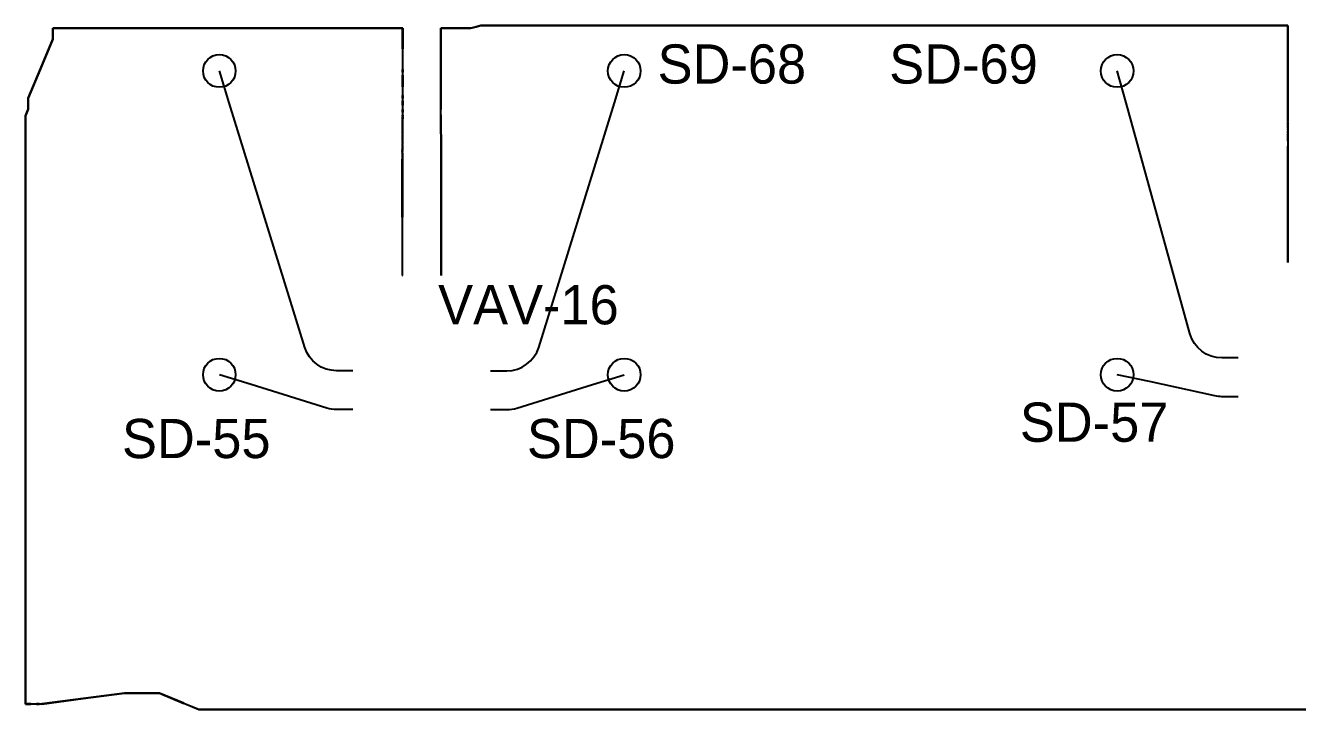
# Model space of a CAD drawing. Header units: metres. Extents: x 0.1 to 41.9, y 0.9 to 39.
# Drawn here: x 20.88 to 32.57, y 15.67 to 21.95 of the extents above; entities that cross this region are included whole.
import ezdxf

# ---------------------------------------------------------------- set-up
doc = ezdxf.new("R2010")
doc.units = ezdxf.units.M
for name, color, linetype in [('BSA_BRANCH_AXIS', 5, 'Continuous'), ('BSA_BRANCH_LABEL', 3, 'Continuous'), ('BSA_MATERIAL_SECTION', 7, 'Continuous'), ('BSA_TERMINAL_CENTRE', 3, 'Continuous'), ('BSA_VAV_LABEL', 7, 'Continuous')]:
    doc.layers.add(name, color=color, linetype=linetype)

msp = doc.modelspace()

# ---------------------------------------------------------------- linework, layer by layer
at = {"layer": 'BSA_BRANCH_AXIS'}
for points in [[(23.888, 18.784), (23.738, 18.784, -0.328731), (23.447, 18.998), (22.751, 21.245), (22.661, 21.536)], [(25.153, 18.784), (25.303, 18.784, 0.328731), (25.595, 18.998), (26.291, 21.245), (26.381, 21.536)], [(32.021, 18.902), (31.871, 18.902, -0.33707), (31.577, 19.125), (30.99, 21.243), (30.909, 21.536)], [(23.888, 18.428), (23.738, 18.428, -0.075422), (23.648, 18.442), (22.952, 18.658), (22.661, 18.748)], [(25.153, 18.428), (25.303, 18.428, 0.075422), (25.394, 18.442), (26.09, 18.658), (26.381, 18.748)], [(32.021, 18.546), (31.871, 18.546, -0.053547), (31.806, 18.553), (31.207, 18.684), (30.909, 18.748)]]:
    msp.add_lwpolyline(points, format="xyb", dxfattribs=at)
at = {"layer": 'BSA_MATERIAL_SECTION'}
for p, q in [((21.13, 21.904), (21.13, 21.929)), ((21.13, 21.929), (21.155, 21.929)), ((21.13, 21.904), (21.13, 21.879)), ((21.13, 21.879), (21.13, 21.879)), ((21.131, 21.879), (21.13, 21.879)), ((21.13, 21.879), (21.131, 21.879)), ((21.13, 21.879), (21.13, 21.879)), ((21.13, 21.879), (21.13, 21.854)), ((21.13, 21.829), (21.13, 21.854)), ((21.155, 21.928), (21.131, 21.928)), ((21.131, 21.928), (21.131, 21.904)), ((21.131, 21.879), (21.131, 21.904)), ((21.131, 21.854), (21.131, 21.879)), ((21.131, 21.854), (21.131, 21.829)), ((21.18, 21.929), (21.155, 21.929)), ((21.155, 21.928), (21.18, 21.928)), ((21.18, 21.929), (21.18, 21.928)), ((21.18, 21.929), (21.18, 21.929)), ((21.18, 21.929), (21.18, 21.929)), ((21.18, 21.929), (21.18, 21.928)), ((21.18, 21.929), (21.205, 21.929)), ((21.205, 21.928), (21.18, 21.928)), ((21.23, 21.929), (21.205, 21.929)), ((21.205, 21.928), (21.23, 21.928)), ((21.23, 21.929), (21.648, 21.929)), ((21.647, 21.928), (21.23, 21.928)), ((21.647, 21.928), (21.833, 21.928)), ((21.833, 21.929), (21.648, 21.929)), ((21.833, 21.929), (21.858, 21.929)), ((21.858, 21.928), (21.833, 21.928)), ((21.883, 21.929), (21.858, 21.929)), ((21.858, 21.928), (21.883, 21.928)), ((21.883, 21.929), (21.883, 21.928)), ((21.883, 21.929), (21.883, 21.929)), ((21.883, 21.929), (23.002, 21.929)), ((21.883, 21.928), (21.883, 21.929)), ((21.883, 21.929), (21.883, 21.929)), ((23.002, 21.928), (21.883, 21.928)), ((24.121, 21.929), (23.002, 21.929)), ((23.002, 21.928), (24.121, 21.928)), ((24.121, 21.929), (24.121, 21.929)), ((24.121, 21.928), (24.121, 21.929)), ((24.121, 21.929), (24.233, 21.929)), ((24.121, 21.929), (24.121, 21.928)), ((24.121, 21.929), (24.121, 21.929)), ((24.233, 21.928), (24.121, 21.928)), ((24.346, 21.929), (24.233, 21.929)), ((24.233, 21.928), (24.345, 21.928)), ((24.345, 21.739), (24.345, 21.928)), ((24.346, 21.929), (24.346, 21.739)), ((24.696, 21.929), (24.808, 21.929)), ((24.696, 21.929), (24.696, 21.739)), ((24.809, 21.928), (24.697, 21.928)), ((24.697, 21.739), (24.697, 21.928)), ((24.921, 21.929), (24.808, 21.929)), ((24.809, 21.928), (24.921, 21.928)), ((24.921, 21.929), (24.921, 21.929)), ((24.921, 21.929), (24.921, 21.928)), ((24.921, 21.929), (24.921, 21.928)), ((24.921, 21.929), (24.921, 21.929)), ((24.921, 21.929), (24.946, 21.929)), ((24.946, 21.928), (24.921, 21.928)), ((24.971, 21.929), (24.946, 21.929)), ((24.946, 21.928), (24.971, 21.928)), ((24.971, 21.929), (25.021, 21.942)), ((25.021, 21.941), (24.971, 21.928)), ((25.064, 21.954), (25.021, 21.942)), ((25.021, 21.941), (25.064, 21.953)), ((25.064, 21.954), (25.089, 21.954)), ((25.089, 21.953), (25.064, 21.953)), ((25.114, 21.954), (25.089, 21.954)), ((25.089, 21.953), (25.114, 21.953)), ((25.114, 21.954), (25.114, 21.954)), ((25.114, 21.954), (25.114, 21.953)), ((25.114, 21.954), (28.696, 21.954)), ((25.114, 21.953), (25.114, 21.954)), ((25.114, 21.954), (25.114, 21.954)), ((28.696, 21.953), (25.114, 21.953)), ((32.278, 21.954), (28.696, 21.954)), ((28.696, 21.953), (32.278, 21.953)), ((32.278, 21.954), (32.278, 21.954)), ((32.278, 21.953), (32.278, 21.954)), ((32.278, 21.954), (32.378, 21.954)), ((32.278, 21.954), (32.278, 21.953)), ((32.278, 21.954), (32.278, 21.954)), ((32.378, 21.953), (32.278, 21.953)), ((32.478, 21.954), (32.378, 21.954)), ((32.378, 21.953), (32.477, 21.953)), ((32.478, 21.954), (32.478, 21.764)), ((32.477, 21.764), (32.477, 21.953)), ((21.13, 21.829), (21.017, 21.557)), ((21.018, 21.557), (21.131, 21.829)), ((24.345, 21.739), (24.345, 21.549)), ((24.346, 21.549), (24.346, 21.739)), ((24.696, 21.549), (24.696, 21.739)), ((24.697, 21.739), (24.697, 21.549)), ((32.477, 21.764), (32.477, 21.574)), ((32.478, 21.574), (32.478, 21.764)), ((20.905, 21.286), (21.017, 21.557)), ((21.018, 21.557), (20.906, 21.286)), ((24.345, 21.549), (24.346, 21.549)), ((24.345, 21.549), (24.345, 21.549)), ((24.345, 21.549), (24.345, 21.549)), ((24.345, 21.549), (24.346, 21.549)), ((24.345, 21.524), (24.345, 21.549)), ((24.345, 21.524), (24.345, 21.499)), ((24.346, 21.549), (24.346, 21.524)), ((24.346, 21.499), (24.346, 21.524)), ((24.696, 21.549), (24.697, 21.549)), ((24.696, 21.549), (24.696, 21.549)), ((24.696, 21.549), (24.696, 21.549)), ((24.696, 21.549), (24.697, 21.549)), ((24.696, 21.549), (24.696, 21.524)), ((24.696, 21.499), (24.696, 21.524)), ((24.697, 21.524), (24.697, 21.549)), ((24.697, 21.524), (24.697, 21.499)), ((32.478, 21.574), (32.478, 21.574)), ((32.478, 21.574), (32.477, 21.574)), ((32.478, 21.574), (32.477, 21.574)), ((32.478, 21.574), (32.478, 21.574)), ((32.477, 21.549), (32.477, 21.574)), ((32.478, 21.574), (32.478, 21.549)), ((32.477, 21.549), (32.477, 21.524)), ((32.478, 21.524), (32.478, 21.549)), ((32.477, 21.474), (32.477, 21.524)), ((32.478, 21.524), (32.478, 21.474)), ((24.345, 21.392), (24.345, 21.499)), ((24.345, 21.392), (24.345, 21.312)), ((24.346, 21.499), (24.346, 21.392)), ((24.346, 21.312), (24.346, 21.392)), ((24.696, 21.499), (24.696, 21.392)), ((24.696, 21.312), (24.696, 21.392)), ((24.697, 21.392), (24.697, 21.499)), ((24.697, 21.392), (24.697, 21.312)), ((32.477, 21.474), (32.477, 21.431)), ((32.478, 21.431), (32.478, 21.474)), ((32.477, 21.406), (32.477, 21.431)), ((32.478, 21.431), (32.478, 21.406)), ((32.477, 21.406), (32.477, 21.381)), ((32.478, 21.381), (32.478, 21.406)), ((20.905, 21.286), (20.905, 21.261)), ((20.906, 21.261), (20.906, 21.286)), ((24.345, 21.287), (24.345, 21.312)), ((24.345, 21.287), (24.345, 21.262)), ((24.346, 21.312), (24.346, 21.287)), ((24.346, 21.262), (24.346, 21.287)), ((24.696, 21.312), (24.696, 21.287)), ((24.696, 21.262), (24.696, 21.287)), ((24.697, 21.287), (24.697, 21.312)), ((24.697, 21.287), (24.697, 21.262)), ((32.478, 21.381), (32.478, 21.381)), ((32.478, 21.381), (32.477, 21.381)), ((32.477, 21.341), (32.477, 21.381)), ((32.478, 21.381), (32.478, 21.341)), ((32.478, 21.381), (32.478, 21.381)), ((32.477, 21.381), (32.478, 21.381)), ((32.477, 21.341), (32.477, 21.301)), ((32.478, 21.301), (32.478, 21.341)), ((32.477, 21.276), (32.477, 21.301)), ((32.478, 21.301), (32.478, 21.301)), ((32.478, 21.301), (32.477, 21.301)), ((32.478, 21.301), (32.478, 21.276)), ((32.478, 21.301), (32.478, 21.301)), ((32.478, 21.301), (32.477, 21.301)), ((32.477, 21.276), (32.477, 21.251)), ((32.478, 21.251), (32.478, 21.276)), ((20.88, 21.125), (20.892, 21.155)), ((20.893, 21.155), (20.881, 21.125)), ((20.905, 21.186), (20.892, 21.155)), ((20.893, 21.155), (20.906, 21.186)), ((20.905, 21.236), (20.905, 21.261)), ((20.905, 21.236), (20.905, 21.236)), ((20.905, 21.236), (20.906, 21.236)), ((20.905, 21.236), (20.906, 21.236)), ((20.905, 21.236), (20.905, 21.236)), ((20.905, 21.236), (20.905, 21.211)), ((20.905, 21.186), (20.905, 21.211)), ((20.906, 21.261), (20.906, 21.236)), ((20.906, 21.211), (20.906, 21.236)), ((20.906, 21.211), (20.906, 21.186)), ((24.345, 21.262), (24.346, 21.262)), ((24.345, 21.262), (24.345, 21.262)), ((24.345, 21.222), (24.345, 21.262)), ((24.346, 21.262), (24.345, 21.262)), ((24.345, 21.262), (24.345, 21.262)), ((24.345, 21.222), (24.345, 21.182)), ((24.345, 21.157), (24.345, 21.182)), ((24.345, 21.182), (24.346, 21.182)), ((24.345, 21.182), (24.345, 21.182)), ((24.345, 21.182), (24.346, 21.182)), ((24.345, 21.182), (24.345, 21.182)), ((24.345, 21.157), (24.345, 21.132)), ((24.346, 21.262), (24.346, 21.222)), ((24.346, 21.182), (24.346, 21.222)), ((24.346, 21.182), (24.346, 21.157)), ((24.346, 21.132), (24.346, 21.157)), ((24.696, 21.262), (24.696, 21.262)), ((24.697, 21.262), (24.696, 21.262)), ((24.696, 21.262), (24.696, 21.222)), ((24.696, 21.262), (24.696, 21.262)), ((24.696, 21.262), (24.697, 21.262)), ((24.696, 21.182), (24.696, 21.222)), ((24.696, 21.182), (24.697, 21.182)), ((24.696, 21.182), (24.696, 21.182)), ((24.696, 21.132), (24.696, 21.182)), ((24.696, 21.182), (24.696, 21.182)), ((24.697, 21.182), (24.696, 21.182)), ((24.697, 21.222), (24.697, 21.262)), ((24.697, 21.222), (24.697, 21.182)), ((24.697, 21.132), (24.697, 21.182)), ((32.477, 21.251), (32.477, 21.249)), ((32.477, 21.248), (32.477, 21.249)), ((32.477, 21.249), (32.477, 21.249)), ((32.477, 21.243), (32.477, 21.248)), ((32.477, 21.243), (32.477, 21.24)), ((32.477, 21.24), (32.477, 21.237)), ((32.477, 21.234), (32.477, 21.237)), ((32.477, 21.23), (32.477, 21.234)), ((32.477, 21.23), (32.477, 21.227)), ((32.477, 21.22), (32.477, 21.227)), ((32.477, 21.22), (32.477, 21.217)), ((32.477, 21.206), (32.477, 21.217)), ((32.477, 21.206), (32.477, 21.204)), ((32.477, 21.204), (32.477, 21.204)), ((32.477, 21.204), (32.477, 21.2)), ((32.477, 21.192), (32.477, 21.2)), ((32.477, 21.189), (32.477, 21.192)), ((32.477, 21.184), (32.477, 21.189)), ((32.477, 21.184), (32.477, 21.18)), ((32.477, 21.176), (32.477, 21.18)), ((32.477, 21.173), (32.477, 21.176)), ((32.477, 21.173), (32.477, 21.168)), ((32.477, 21.166), (32.477, 21.168)), ((32.477, 21.162), (32.477, 21.166)), ((32.477, 21.162), (32.477, 21.155)), ((32.477, 21.151), (32.477, 21.155)), ((32.477, 21.251), (32.477, 21.251)), ((32.477, 21.251), (32.477, 21.251)), ((32.477, 21.251), (32.477, 21.251)), ((32.477, 21.251), (32.477, 21.251)), ((32.478, 21.251), (32.478, 21.251)), ((32.478, 21.249), (32.478, 21.251)), ((32.478, 21.251), (32.478, 21.251)), ((32.478, 21.251), (32.478, 21.251)), ((32.478, 21.251), (32.478, 21.251)), ((32.478, 21.249), (32.478, 21.248)), ((32.478, 21.249), (32.478, 21.249)), ((32.478, 21.248), (32.478, 21.243)), ((32.478, 21.24), (32.478, 21.243)), ((32.478, 21.237), (32.478, 21.24)), ((32.478, 21.237), (32.478, 21.234)), ((32.478, 21.234), (32.478, 21.23)), ((32.478, 21.227), (32.478, 21.23)), ((32.478, 21.227), (32.478, 21.22)), ((32.478, 21.217), (32.478, 21.22)), ((32.478, 21.217), (32.478, 21.206)), ((32.478, 21.204), (32.478, 21.206)), ((32.478, 21.204), (32.478, 21.204)), ((32.478, 21.2), (32.478, 21.204)), ((32.478, 21.2), (32.478, 21.192)), ((32.478, 21.192), (32.478, 21.189)), ((32.478, 21.189), (32.478, 21.184)), ((32.478, 21.18), (32.478, 21.184)), ((32.478, 21.18), (32.478, 21.176)), ((32.478, 21.176), (32.478, 21.173)), ((32.478, 21.168), (32.478, 21.173)), ((32.478, 21.168), (32.478, 21.166)), ((32.478, 21.166), (32.478, 21.162)), ((32.478, 21.155), (32.478, 21.162)), ((32.478, 21.155), (32.477, 21.151)), ((20.88, 21.125), (20.88, 21.1)), ((20.88, 21.075), (20.88, 21.1)), ((20.88, 21.075), (20.88, 21.075)), ((20.88, 21.075), (20.881, 21.075)), ((20.88, 21.075), (20.88, 18.5)), ((20.88, 21.075), (20.88, 21.075)), ((20.88, 21.075), (20.881, 21.075)), ((20.881, 21.1), (20.881, 21.125)), ((20.881, 21.1), (20.881, 21.075)), ((20.881, 18.5), (20.881, 21.075)), ((24.344, 21.066), (24.345, 21.071)), ((24.344, 21.066), (24.344, 21.061)), ((24.344, 21.058), (24.344, 21.061)), ((24.344, 21.055), (24.344, 21.058)), ((24.344, 21.055), (24.344, 21.05)), ((24.344, 21.047), (24.344, 21.05)), ((24.344, 21.043), (24.344, 21.047)), ((24.344, 21.043), (24.344, 21.036)), ((24.344, 21.033), (24.344, 21.036)), ((24.345, 21.132), (24.345, 21.132)), ((24.345, 21.132), (24.345, 21.132)), ((24.345, 21.132), (24.345, 21.131)), ((24.345, 21.132), (24.345, 21.132)), ((24.345, 21.132), (24.345, 21.132)), ((24.345, 21.129), (24.345, 21.131)), ((24.345, 21.131), (24.345, 21.131)), ((24.345, 21.125), (24.345, 21.129)), ((24.345, 21.125), (24.345, 21.122)), ((24.345, 21.122), (24.345, 21.119)), ((24.345, 21.116), (24.345, 21.119)), ((24.345, 21.111), (24.345, 21.116)), ((24.345, 21.111), (24.345, 21.109)), ((24.345, 21.101), (24.345, 21.109)), ((24.345, 21.101), (24.345, 21.099)), ((24.345, 21.088), (24.345, 21.099)), ((24.346, 21.099), (24.345, 21.088)), ((24.345, 21.088), (24.345, 21.086)), ((24.345, 21.086), (24.345, 21.088)), ((24.345, 21.086), (24.345, 21.085)), ((24.345, 21.085), (24.345, 21.086)), ((24.345, 21.085), (24.345, 21.082)), ((24.345, 21.082), (24.345, 21.085)), ((24.345, 21.074), (24.345, 21.082)), ((24.345, 21.082), (24.345, 21.074)), ((24.345, 21.071), (24.345, 21.074)), ((24.345, 21.074), (24.345, 21.071)), ((24.345, 21.071), (24.345, 21.066)), ((24.345, 21.061), (24.345, 21.066)), ((24.345, 21.061), (24.345, 21.058)), ((24.345, 21.058), (24.345, 21.055)), ((24.345, 21.05), (24.345, 21.055)), ((24.345, 21.05), (24.345, 21.047)), ((24.345, 21.047), (24.345, 21.043)), ((24.345, 21.036), (24.345, 21.043)), ((24.345, 21.036), (24.345, 21.033)), ((24.346, 21.132), (24.346, 21.132)), ((24.346, 21.131), (24.346, 21.132)), ((24.346, 21.132), (24.346, 21.132)), ((24.346, 21.132), (24.346, 21.132)), ((24.346, 21.132), (24.346, 21.132)), ((24.346, 21.131), (24.346, 21.129)), ((24.346, 21.131), (24.346, 21.131)), ((24.346, 21.129), (24.346, 21.125)), ((24.346, 21.122), (24.346, 21.125)), ((24.346, 21.119), (24.346, 21.122)), ((24.346, 21.119), (24.346, 21.116)), ((24.346, 21.116), (24.346, 21.111)), ((24.346, 21.109), (24.346, 21.111)), ((24.346, 21.109), (24.346, 21.101)), ((24.346, 21.099), (24.346, 21.101)), ((24.696, 21.132), (24.699, 20.777)), ((24.699, 20.777), (24.697, 21.132)), ((32.476, 21.117), (32.476, 21.123)), ((32.476, 21.117), (32.476, 21.114)), ((32.476, 21.114), (32.476, 21.111)), ((32.476, 21.109), (32.476, 21.111)), ((32.476, 21.106), (32.476, 21.109)), ((32.476, 21.106), (32.476, 21.102)), ((32.476, 21.101), (32.476, 21.102)), ((32.476, 21.101), (32.476, 21.101)), ((32.476, 21.101), (32.476, 21.099)), ((32.476, 21.098), (32.476, 21.099)), ((32.476, 21.098), (32.476, 21.092)), ((32.476, 21.091), (32.476, 21.092)), ((32.476, 21.09), (32.476, 21.091)), ((32.476, 21.09), (32.476, 21.086)), ((32.476, 21.082), (32.476, 21.086)), ((32.476, 21.08), (32.476, 21.082)), ((32.476, 21.082), (32.476, 21.082)), ((32.476, 21.082), (32.476, 21.082)), ((32.476, 21.08), (32.476, 21.078)), ((32.476, 21.078), (32.476, 21.078)), ((32.476, 21.078), (32.476, 21.078)), ((32.476, 21.073), (32.476, 21.078)), ((32.476, 21.073), (32.476, 21.067)), ((32.476, 21.065), (32.476, 21.067)), ((32.476, 21.065), (32.476, 21.065)), ((32.476, 21.065), (32.476, 21.064)), ((32.476, 21.061), (32.476, 21.064)), ((32.476, 21.061), (32.476, 21.06)), ((32.476, 21.059), (32.476, 21.06)), ((32.476, 21.057), (32.476, 21.059)), ((32.476, 21.057), (32.476, 21.055)), ((32.476, 21.053), (32.476, 21.055)), ((32.476, 21.051), (32.476, 21.053)), ((32.476, 21.051), (32.476, 21.049)), ((32.476, 21.049), (32.476, 21.047)), ((32.476, 21.045), (32.476, 21.047)), ((32.476, 21.045), (32.476, 21.044)), ((32.476, 21.043), (32.476, 21.044)), ((32.476, 21.042), (32.476, 21.043)), ((32.476, 21.039), (32.476, 21.042)), ((32.476, 21.039), (32.476, 21.037)), ((32.476, 21.037), (32.476, 21.036)), ((32.476, 21.033), (32.476, 21.036)), ((32.477, 21.151), (32.477, 21.15)), ((32.477, 21.15), (32.477, 21.149)), ((32.477, 21.14), (32.477, 21.149)), ((32.477, 21.149), (32.477, 21.14)), ((32.477, 21.14), (32.477, 21.134)), ((32.477, 21.134), (32.477, 21.14)), ((32.477, 21.132), (32.477, 21.134)), ((32.477, 21.134), (32.477, 21.132)), ((32.477, 21.13), (32.477, 21.132)), ((32.477, 21.132), (32.477, 21.13)), ((32.477, 21.13), (32.477, 21.127)), ((32.477, 21.127), (32.477, 21.13)), ((32.477, 21.126), (32.477, 21.127)), ((32.477, 21.127), (32.477, 21.126)), ((32.476, 21.123), (32.477, 21.126)), ((32.477, 21.126), (32.477, 21.123)), ((32.477, 21.123), (32.477, 21.117)), ((32.477, 21.114), (32.477, 21.117)), ((32.477, 21.111), (32.477, 21.114)), ((32.477, 21.111), (32.477, 21.109)), ((32.477, 21.109), (32.477, 21.106)), ((32.477, 21.102), (32.477, 21.106)), ((32.477, 21.102), (32.477, 21.101)), ((32.477, 21.099), (32.477, 21.101)), ((32.477, 21.101), (32.477, 21.101)), ((32.477, 21.099), (32.477, 21.098)), ((32.477, 21.092), (32.477, 21.098)), ((32.477, 21.092), (32.477, 21.091)), ((32.477, 21.091), (32.477, 21.09)), ((32.477, 21.086), (32.477, 21.09)), ((32.477, 21.086), (32.477, 21.082)), ((32.477, 21.082), (32.477, 21.08)), ((32.477, 21.082), (32.477, 21.082)), ((32.477, 21.082), (32.477, 21.082)), ((32.477, 21.078), (32.477, 21.08)), ((32.477, 21.078), (32.477, 21.078)), ((32.477, 21.078), (32.477, 21.078)), ((32.477, 21.073), (32.477, 21.078)), ((32.477, 21.073), (32.477, 21.067)), ((32.477, 21.067), (32.477, 21.065)), ((32.477, 21.065), (32.477, 21.065)), ((32.477, 21.064), (32.477, 21.065)), ((32.477, 21.064), (32.477, 21.061)), ((32.477, 21.06), (32.477, 21.061)), ((32.477, 21.06), (32.477, 21.059)), ((32.477, 21.059), (32.477, 21.057)), ((32.477, 21.055), (32.477, 21.057)), ((32.477, 21.055), (32.477, 21.053)), ((32.477, 21.053), (32.477, 21.051)), ((32.477, 21.049), (32.477, 21.051)), ((32.477, 21.047), (32.477, 21.049)), ((32.477, 21.047), (32.477, 21.045)), ((32.477, 21.044), (32.477, 21.045)), ((32.477, 21.044), (32.477, 21.043)), ((32.477, 21.043), (32.477, 21.042)), ((32.477, 21.042), (32.477, 21.039)), ((32.477, 21.037), (32.477, 21.039)), ((32.477, 21.036), (32.477, 21.037)), ((32.477, 21.036), (32.477, 21.033)), ((32.477, 21.15), (32.477, 21.151)), ((32.477, 21.149), (32.477, 21.15)), ((24.343, 20.941), (24.343, 20.942)), ((24.343, 20.938), (24.343, 20.941)), ((24.343, 20.938), (24.343, 20.937)), ((24.343, 20.935), (24.343, 20.937)), ((24.343, 20.933), (24.343, 20.935)), ((24.343, 20.933), (24.343, 20.93)), ((24.343, 20.93), (24.343, 20.929)), ((24.343, 20.927), (24.343, 20.929)), ((24.343, 20.927), (24.343, 20.926)), ((24.343, 20.925), (24.343, 20.926)), ((24.343, 20.924), (24.343, 20.925)), ((24.343, 20.921), (24.343, 20.924)), ((24.343, 20.921), (24.343, 20.919)), ((24.343, 20.919), (24.343, 20.918)), ((24.344, 21.033), (24.344, 21.032)), ((24.344, 21.032), (24.344, 21.031)), ((24.344, 21.021), (24.344, 21.031)), ((24.344, 21.021), (24.344, 21.015)), ((24.344, 21.013), (24.344, 21.015)), ((24.344, 21.011), (24.344, 21.013)), ((24.344, 21.011), (24.344, 21.009)), ((24.344, 21.008), (24.344, 21.009)), ((24.344, 21.005), (24.344, 21.008)), ((24.344, 20.999), (24.344, 21.005)), ((24.344, 20.999), (24.344, 20.996)), ((24.344, 20.996), (24.344, 20.993)), ((24.344, 20.99), (24.344, 20.993)), ((24.344, 20.988), (24.344, 20.99)), ((24.344, 20.988), (24.344, 20.984)), ((24.344, 20.983), (24.344, 20.984)), ((24.344, 20.983), (24.344, 20.983)), ((24.344, 20.983), (24.344, 20.981)), ((24.344, 20.979), (24.344, 20.981)), ((24.344, 20.979), (24.344, 20.973)), ((24.344, 20.972), (24.344, 20.973)), ((24.344, 20.971), (24.344, 20.972)), ((24.344, 20.971), (24.344, 20.968)), ((24.344, 20.964), (24.344, 20.968)), ((24.345, 20.968), (24.344, 20.964)), ((24.344, 20.964), (24.344, 20.964)), ((24.344, 20.964), (24.344, 20.963)), ((24.344, 20.963), (24.344, 20.964)), ((24.344, 20.964), (24.344, 20.964)), ((24.344, 20.962), (24.344, 20.963)), ((24.344, 20.963), (24.344, 20.962)), ((24.344, 20.962), (24.344, 20.96)), ((24.344, 20.96), (24.344, 20.962)), ((24.344, 20.959), (24.344, 20.96)), ((24.344, 20.96), (24.344, 20.959)), ((24.344, 20.959), (24.344, 20.959)), ((24.344, 20.959), (24.344, 20.959)), ((24.344, 20.955), (24.344, 20.959)), ((24.344, 20.955), (24.344, 20.959)), ((24.344, 20.955), (24.344, 20.949)), ((24.344, 20.955), (24.344, 20.949)), ((24.344, 20.947), (24.344, 20.949)), ((24.344, 20.949), (24.344, 20.947)), ((24.344, 20.947), (24.344, 20.946)), ((24.344, 20.946), (24.344, 20.947)), ((24.343, 20.942), (24.344, 20.946)), ((24.344, 20.946), (24.344, 20.946)), ((24.344, 20.946), (24.344, 20.942)), ((24.344, 20.946), (24.344, 20.946)), ((24.343, 20.942), (24.343, 20.942)), ((24.344, 20.942), (24.344, 20.941)), ((24.344, 20.942), (24.344, 20.942)), ((24.344, 20.941), (24.344, 20.938)), ((24.344, 20.937), (24.344, 20.938)), ((24.344, 20.937), (24.344, 20.935)), ((24.344, 20.935), (24.344, 20.933)), ((24.344, 20.93), (24.344, 20.933)), ((24.344, 20.929), (24.344, 20.93)), ((24.344, 20.929), (24.344, 20.927)), ((24.344, 20.926), (24.344, 20.927)), ((24.344, 20.926), (24.344, 20.925)), ((24.344, 20.925), (24.344, 20.924)), ((24.344, 20.924), (24.344, 20.921)), ((24.344, 20.919), (24.344, 20.921)), ((24.344, 20.918), (24.344, 20.919)), ((24.345, 21.032), (24.345, 21.033)), ((24.345, 21.031), (24.345, 21.032)), ((24.345, 21.031), (24.345, 21.021)), ((24.345, 21.015), (24.345, 21.021)), ((24.345, 21.015), (24.345, 21.013)), ((24.345, 21.013), (24.345, 21.011)), ((24.345, 21.009), (24.345, 21.011)), ((24.345, 21.009), (24.345, 21.008)), ((24.345, 21.008), (24.345, 21.005)), ((24.345, 21.005), (24.345, 20.999)), ((24.345, 20.996), (24.345, 20.999)), ((24.345, 20.993), (24.345, 20.996)), ((24.345, 20.993), (24.345, 20.99)), ((24.345, 20.99), (24.345, 20.988)), ((24.345, 20.984), (24.345, 20.988)), ((24.345, 20.984), (24.345, 20.983)), ((24.345, 20.981), (24.345, 20.983)), ((24.345, 20.983), (24.345, 20.983)), ((24.345, 20.981), (24.345, 20.979)), ((24.345, 20.973), (24.345, 20.979)), ((24.345, 20.973), (24.345, 20.972)), ((24.345, 20.972), (24.345, 20.971)), ((24.345, 20.968), (24.345, 20.971)), ((32.476, 21), (32.475, 20.992)), ((32.475, 20.992), (32.475, 20.984)), ((32.475, 20.983), (32.475, 20.984)), ((32.475, 20.981), (32.475, 20.983)), ((32.475, 20.981), (32.475, 20.974)), ((32.475, 20.968), (32.475, 20.974)), ((32.475, 20.964), (32.475, 20.968)), ((32.475, 20.963), (32.475, 20.964)), ((32.475, 20.963), (32.475, 20.961)), ((32.475, 20.961), (32.475, 20.957)), ((32.475, 20.954), (32.475, 20.957)), ((32.475, 20.954), (32.475, 20.952)), ((32.475, 20.952), (32.475, 20.948)), ((32.475, 20.942), (32.475, 20.948)), ((32.475, 20.939), (32.475, 20.942)), ((32.475, 20.938), (32.475, 20.939)), ((32.475, 20.938), (32.475, 20.935)), ((32.475, 20.932), (32.475, 20.935)), ((32.475, 20.93), (32.475, 20.932)), ((32.475, 20.927), (32.475, 20.93)), ((32.475, 20.927), (32.475, 20.921)), ((32.475, 20.915), (32.475, 20.921)), ((32.476, 21.031), (32.476, 21.033)), ((32.476, 21.033), (32.476, 21.033)), ((32.476, 21.031), (32.476, 21.031)), ((32.476, 21.026), (32.476, 21.031)), ((32.476, 21.026), (32.476, 21.023)), ((32.476, 21.022), (32.476, 21.023)), ((32.476, 21.023), (32.476, 21.023)), ((32.476, 21.022), (32.476, 21.021)), ((32.476, 21.021), (32.476, 21.022)), ((32.476, 21.021), (32.476, 21.019)), ((32.476, 21.019), (32.476, 21.021)), ((32.476, 21.018), (32.476, 21.019)), ((32.476, 21.019), (32.476, 21.018)), ((32.476, 21.014), (32.476, 21.018)), ((32.476, 21.014), (32.476, 21.018)), ((32.476, 21.014), (32.476, 21.009)), ((32.476, 21.014), (32.476, 21.009)), ((32.476, 21.005), (32.476, 21.009)), ((32.476, 21.005), (32.476, 21.009)), ((32.476, 21.005), (32.476, 21)), ((32.476, 21), (32.476, 21.005)), ((32.476, 20.992), (32.476, 21)), ((32.476, 20.992), (32.476, 20.984)), ((32.476, 20.983), (32.476, 20.984)), ((32.476, 20.981), (32.476, 20.983)), ((32.476, 20.974), (32.476, 20.981)), ((32.476, 20.974), (32.476, 20.968)), ((32.476, 20.968), (32.476, 20.964)), ((32.476, 20.964), (32.476, 20.963)), ((32.476, 20.961), (32.476, 20.963)), ((32.476, 20.961), (32.476, 20.957)), ((32.476, 20.954), (32.476, 20.957)), ((32.476, 20.952), (32.476, 20.954)), ((32.476, 20.948), (32.476, 20.952)), ((32.476, 20.948), (32.476, 20.942)), ((32.476, 20.942), (32.476, 20.939)), ((32.476, 20.939), (32.476, 20.938)), ((32.476, 20.935), (32.476, 20.938)), ((32.476, 20.935), (32.476, 20.932)), ((32.476, 20.932), (32.476, 20.93)), ((32.476, 20.93), (32.476, 20.927)), ((32.476, 20.921), (32.476, 20.927)), ((32.476, 20.921), (32.476, 20.915)), ((32.477, 21.033), (32.477, 21.033)), ((32.477, 21.033), (32.477, 21.031)), ((32.477, 21.031), (32.477, 21.031)), ((32.477, 21.031), (32.477, 21.026)), ((32.476, 21.023), (32.477, 21.026)), ((32.476, 21.023), (32.476, 21.022)), ((32.476, 21.023), (32.476, 21.023)), ((24.342, 20.813), (24.343, 20.816)), ((24.342, 20.812), (24.342, 20.813)), ((24.342, 20.809), (24.342, 20.812)), ((24.342, 20.809), (24.342, 20.803)), ((24.342, 20.797), (24.342, 20.803)), ((24.343, 20.915), (24.343, 20.918)), ((24.343, 20.915), (24.343, 20.914)), ((24.343, 20.913), (24.343, 20.914)), ((24.343, 20.913), (24.343, 20.912)), ((24.343, 20.907), (24.343, 20.912)), ((24.343, 20.907), (24.343, 20.905)), ((24.343, 20.904), (24.343, 20.905)), ((24.343, 20.904), (24.343, 20.904)), ((24.343, 20.904), (24.343, 20.902)), ((24.343, 20.902), (24.343, 20.9)), ((24.343, 20.9), (24.343, 20.9)), ((24.343, 20.895), (24.343, 20.9)), ((24.343, 20.895), (24.343, 20.89)), ((24.343, 20.887), (24.343, 20.89)), ((24.343, 20.887), (24.343, 20.882)), ((24.343, 20.882), (24.343, 20.873)), ((24.343, 20.873), (24.343, 20.866)), ((24.343, 20.864), (24.343, 20.866)), ((24.343, 20.862), (24.343, 20.864)), ((24.343, 20.862), (24.343, 20.856)), ((24.343, 20.849), (24.343, 20.856)), ((24.343, 20.846), (24.343, 20.849)), ((24.343, 20.845), (24.343, 20.846)), ((24.343, 20.845), (24.343, 20.843)), ((24.343, 20.843), (24.343, 20.838)), ((24.343, 20.843), (24.343, 20.838)), ((24.343, 20.836), (24.343, 20.838)), ((24.343, 20.836), (24.343, 20.838)), ((24.343, 20.836), (24.343, 20.834)), ((24.343, 20.834), (24.343, 20.836)), ((24.343, 20.834), (24.343, 20.829)), ((24.343, 20.829), (24.343, 20.834)), ((24.343, 20.824), (24.343, 20.829)), ((24.343, 20.829), (24.343, 20.824)), ((24.343, 20.821), (24.343, 20.824)), ((24.343, 20.824), (24.343, 20.821)), ((24.343, 20.819), (24.343, 20.821)), ((24.343, 20.821), (24.343, 20.819)), ((24.343, 20.819), (24.343, 20.816)), ((24.343, 20.816), (24.343, 20.819)), ((24.343, 20.816), (24.343, 20.813)), ((24.343, 20.813), (24.343, 20.812)), ((24.343, 20.812), (24.343, 20.809)), ((24.343, 20.803), (24.343, 20.809)), ((24.343, 20.803), (24.343, 20.797)), ((24.344, 20.918), (24.344, 20.915)), ((24.344, 20.914), (24.344, 20.915)), ((24.344, 20.914), (24.344, 20.913)), ((24.344, 20.912), (24.344, 20.913)), ((24.344, 20.912), (24.344, 20.907)), ((24.344, 20.905), (24.344, 20.907)), ((24.344, 20.905), (24.344, 20.904)), ((24.344, 20.904), (24.344, 20.904)), ((24.344, 20.902), (24.344, 20.904)), ((24.344, 20.9), (24.344, 20.902)), ((24.344, 20.9), (24.344, 20.9)), ((24.344, 20.895), (24.344, 20.9)), ((24.344, 20.895), (24.344, 20.89)), ((24.344, 20.887), (24.344, 20.89)), ((24.344, 20.882), (24.344, 20.887)), ((24.344, 20.873), (24.344, 20.882)), ((24.344, 20.873), (24.344, 20.866)), ((24.344, 20.864), (24.344, 20.866)), ((24.344, 20.862), (24.344, 20.864)), ((24.344, 20.856), (24.344, 20.862)), ((24.344, 20.856), (24.344, 20.849)), ((24.344, 20.849), (24.344, 20.846)), ((24.344, 20.846), (24.344, 20.845)), ((24.343, 20.843), (24.344, 20.845)), ((32.475, 20.915), (32.475, 20.913)), ((32.475, 20.913), (32.475, 20.908)), ((32.475, 20.908), (32.475, 20.904)), ((32.475, 20.902), (32.475, 20.904)), ((32.475, 20.902), (32.475, 20.895)), ((32.475, 20.895), (32.475, 20.845)), ((32.475, 20.845), (32.475, 20.845)), ((32.476, 20.845), (32.475, 20.845)), ((32.475, 20.312), (32.475, 20.845)), ((32.475, 20.845), (32.475, 20.845)), ((32.475, 20.845), (32.476, 20.845)), ((32.476, 20.913), (32.476, 20.915)), ((32.476, 20.908), (32.476, 20.913)), ((32.476, 20.904), (32.476, 20.908)), ((32.476, 20.904), (32.476, 20.902)), ((32.476, 20.895), (32.476, 20.902)), ((32.476, 20.895), (32.476, 20.845)), ((32.476, 20.845), (32.476, 20.312)), ((24.342, 20.797), (24.342, 20.794)), ((24.342, 20.794), (24.342, 20.79)), ((24.342, 20.79), (24.342, 20.786)), ((24.342, 20.783), (24.342, 20.786)), ((24.342, 20.783), (24.342, 20.777)), ((24.342, 20.777), (24.342, 20.727)), ((24.342, 20.727), (24.343, 20.727)), ((24.342, 20.193), (24.342, 20.727)), ((24.343, 20.727), (24.342, 20.727)), ((24.343, 20.794), (24.343, 20.797)), ((24.343, 20.79), (24.343, 20.794)), ((24.343, 20.786), (24.343, 20.79)), ((24.343, 20.786), (24.343, 20.783)), ((24.343, 20.777), (24.343, 20.783)), ((24.343, 20.777), (24.343, 20.727)), ((24.343, 20.727), (24.343, 20.727)), ((24.343, 20.727), (24.343, 20.193)), ((24.343, 20.727), (24.343, 20.727)), ((24.699, 20.727), (24.699, 20.777)), ((24.699, 20.777), (24.699, 20.727)), ((24.699, 20.727), (24.699, 20.727)), ((24.699, 19.66), (24.699, 20.727)), ((24.699, 20.727), (24.699, 19.66)), ((24.699, 20.727), (24.699, 20.727)), ((32.475, 20.312), (32.475, 19.778)), ((32.476, 19.778), (32.476, 20.312)), ((24.342, 20.193), (24.342, 19.66)), ((24.343, 19.66), (24.343, 20.193)), ((32.475, 19.778), (32.475, 19.778)), ((32.476, 19.778), (32.475, 19.778)), ((24.342, 19.66), (24.343, 19.66)), ((24.343, 19.66), (24.343, 19.66)), ((24.699, 19.66), (24.699, 19.66)), ((20.88, 15.924), (20.88, 18.5)), ((20.881, 18.5), (20.881, 15.924)), ((20.88, 15.924), (20.88, 15.924)), ((20.881, 15.924), (20.88, 15.924)), ((20.88, 15.924), (20.88, 15.824)), ((20.88, 15.924), (20.88, 15.924)), ((20.881, 15.924), (20.88, 15.924)), ((20.881, 15.824), (20.881, 15.924)), ((20.88, 15.724), (20.88, 15.824)), ((20.881, 15.824), (20.881, 15.725)), ((21.41, 15.775), (21.789, 15.825)), ((21.789, 15.824), (21.41, 15.774)), ((21.814, 15.825), (21.789, 15.825)), ((21.789, 15.824), (21.814, 15.824)), ((21.814, 15.825), (21.839, 15.825)), ((21.839, 15.824), (21.814, 15.824)), ((21.839, 15.824), (21.839, 15.825)), ((21.93, 15.825), (21.839, 15.825)), ((21.839, 15.824), (21.839, 15.825)), ((21.839, 15.824), (21.839, 15.824)), ((21.839, 15.824), (21.93, 15.824)), ((21.839, 15.824), (21.839, 15.824)), ((21.93, 15.825), (22.01, 15.825)), ((22.01, 15.824), (21.93, 15.824)), ((22.035, 15.825), (22.01, 15.825)), ((22.01, 15.824), (22.035, 15.824)), ((22.035, 15.825), (22.06, 15.825)), ((22.06, 15.824), (22.035, 15.824)), ((22.06, 15.824), (22.06, 15.825)), ((22.06, 15.824), (22.06, 15.825)), ((22.085, 15.825), (22.06, 15.825)), ((22.06, 15.824), (22.06, 15.824)), ((22.06, 15.824), (22.06, 15.824)), ((22.06, 15.824), (22.085, 15.824)), ((22.085, 15.825), (22.11, 15.825)), ((22.11, 15.824), (22.085, 15.824)), ((22.336, 15.731), (22.11, 15.825)), ((22.11, 15.824), (22.336, 15.73)), ((20.88, 15.724), (20.93, 15.724)), ((20.93, 15.725), (20.881, 15.725)), ((20.93, 15.725), (20.98, 15.725)), ((20.98, 15.724), (20.93, 15.724)), ((20.98, 15.724), (20.98, 15.725)), ((20.98, 15.724), (20.98, 15.725)), ((21.005, 15.725), (20.98, 15.725)), ((20.98, 15.724), (20.98, 15.724)), ((20.98, 15.724), (20.98, 15.724)), ((20.98, 15.724), (21.005, 15.724)), ((21.005, 15.725), (21.03, 15.725)), ((21.03, 15.724), (21.005, 15.724)), ((21.41, 15.775), (21.03, 15.725)), ((21.03, 15.724), (21.41, 15.774)), ((22.336, 15.731), (22.472, 15.675)), ((22.472, 15.674), (22.336, 15.73)), ((22.497, 15.675), (22.472, 15.675)), ((22.472, 15.674), (22.497, 15.674)), ((22.497, 15.675), (22.522, 15.675)), ((22.522, 15.674), (22.497, 15.674)), ((22.522, 15.674), (22.522, 15.675)), ((23.334, 15.675), (22.522, 15.675)), ((22.522, 15.675), (22.522, 15.674)), ((22.522, 15.674), (22.522, 15.674)), ((22.522, 15.674), (23.334, 15.674)), ((22.522, 15.674), (22.522, 15.674)), ((23.334, 15.675), (24.146, 15.675)), ((24.146, 15.674), (23.334, 15.674)), ((24.146, 15.675), (24.146, 15.674)), ((24.521, 15.675), (24.146, 15.675)), ((24.146, 15.674), (24.146, 15.675)), ((24.146, 15.674), (24.146, 15.674)), ((24.146, 15.674), (24.521, 15.674)), ((24.146, 15.674), (24.146, 15.674)), ((24.521, 15.675), (24.896, 15.675)), ((24.896, 15.674), (24.521, 15.674)), ((24.896, 15.674), (24.896, 15.675)), ((24.896, 15.674), (24.896, 15.675)), ((24.921, 15.675), (24.896, 15.675)), ((24.896, 15.674), (24.896, 15.674)), ((24.896, 15.674), (24.896, 15.674)), ((24.896, 15.674), (24.921, 15.674)), ((24.921, 15.675), (24.946, 15.675)), ((24.946, 15.674), (24.921, 15.674)), ((25.051, 15.675), (24.946, 15.675)), ((24.946, 15.674), (25.051, 15.674)), ((25.051, 15.675), (25.132, 15.675)), ((25.132, 15.674), (25.051, 15.674)), ((25.157, 15.675), (25.132, 15.675)), ((25.132, 15.674), (25.157, 15.674)), ((25.157, 15.675), (25.182, 15.675)), ((25.182, 15.674), (25.157, 15.674)), ((25.182, 15.674), (25.182, 15.675)), ((28.73, 15.675), (25.182, 15.675)), ((25.182, 15.675), (25.182, 15.674)), ((25.182, 15.674), (25.182, 15.674)), ((25.182, 15.674), (28.73, 15.674)), ((25.182, 15.674), (25.182, 15.674)), ((28.73, 15.675), (32.278, 15.675)), ((32.278, 15.674), (28.73, 15.674)), ((32.278, 15.675), (32.278, 15.674)), ((32.653, 15.675), (32.278, 15.675)), ((32.278, 15.674), (32.278, 15.675)), ((32.278, 15.674), (32.278, 15.674)), ((32.278, 15.674), (32.653, 15.674)), ((32.278, 15.674), (32.278, 15.674))]:
    msp.add_line(p, q, dxfattribs=at)
at = {"layer": 'BSA_TERMINAL_CENTRE'}
for centre in [(22.661, 21.536), (26.381, 21.536), (30.909, 21.536), (22.661, 18.748), (26.381, 18.748), (30.909, 18.748)]:
    msp.add_circle(centre, 0.15, dxfattribs=at)

# ---------------------------------------------------------------- texts
at = {"layer": 'BSA_BRANCH_LABEL'}
for s, p in [('SD-68', (26.687, 21.42)), ('SD-69', (28.815, 21.42)), ('SD-57', (30.015, 18.132)), ('SD-55', (21.767, 17.982)), ('SD-56', (25.487, 17.982))]:
    msp.add_text(s, height=0.36, dxfattribs=at).set_placement(p)
at = {"layer": 'BSA_VAV_LABEL'}
msp.add_text('VAV-16', height=0.36, dxfattribs=at).set_placement((24.671, 19.21))

doc.saveas('drawing.dxf')
